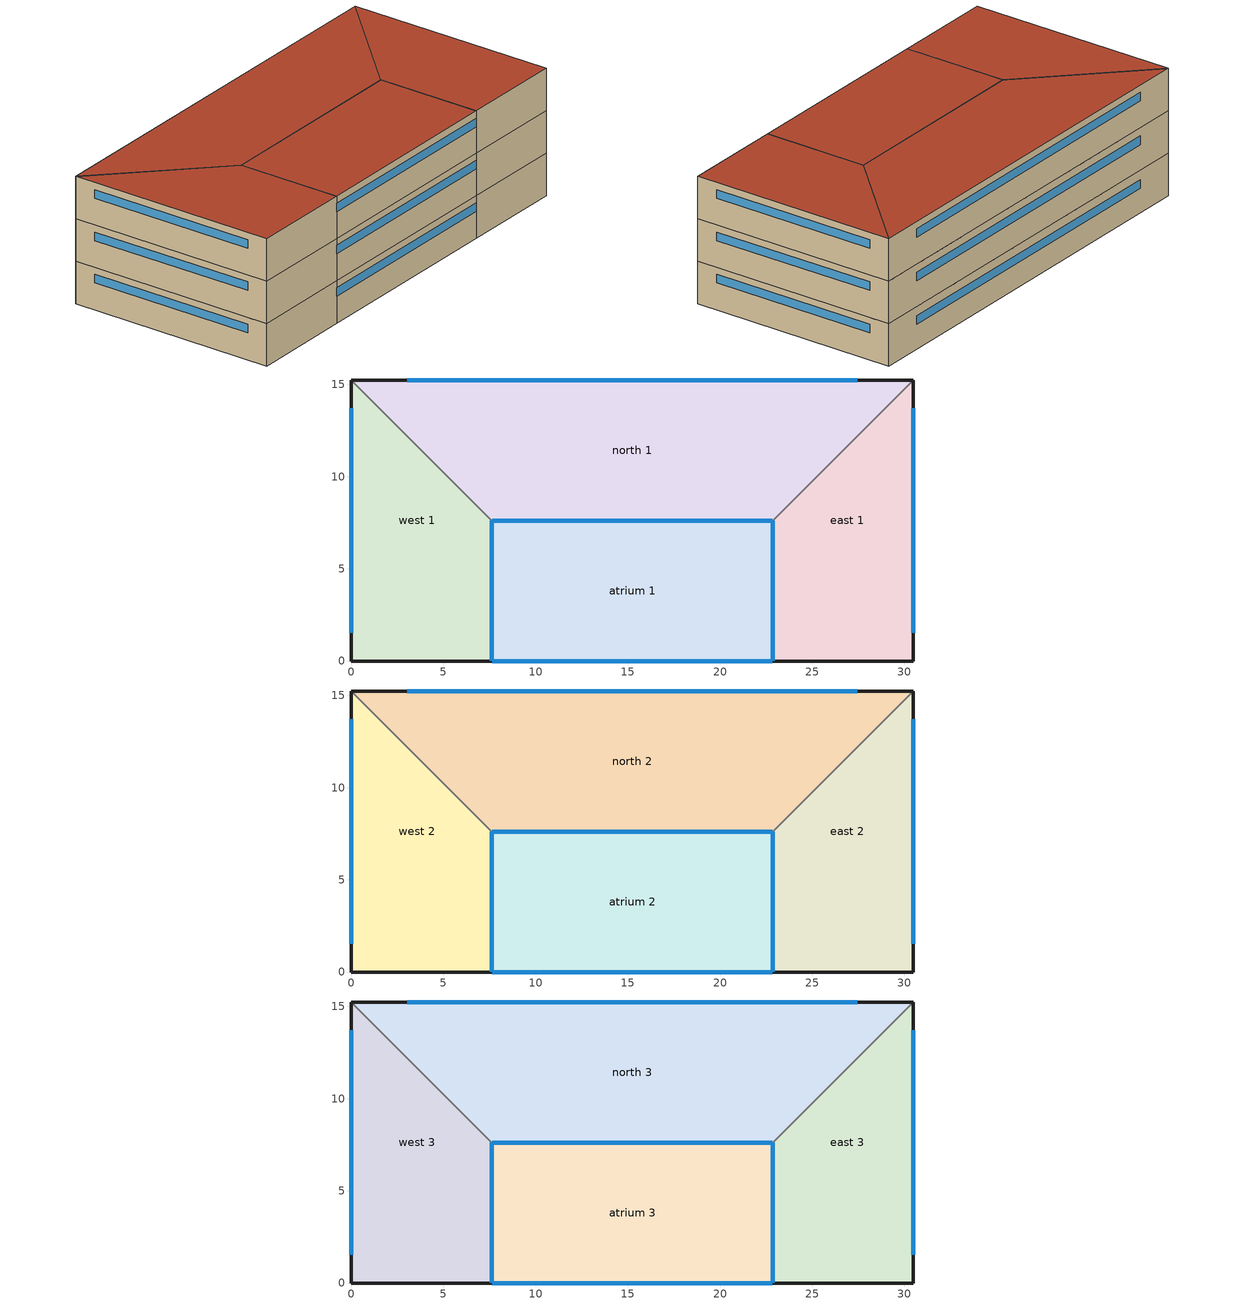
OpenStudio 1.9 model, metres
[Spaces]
west 1
 floor ground: 0,15.24 7.62,7.62 7.62,0 0,0 z0
 wall outside: 0,15.24 0,0 7.62,0 z0:3.05
 wall to north 1: 7.62,7.62 0,15.24 z0:3.05
 wall to atrium 1: 7.62,0 7.62,7.62 z0:3.05
 window inside: 7.62,0.03 7.62,7.59 z1.93:2.55
 window: 0,13.72 0,1.52 z1.94:2.55
atrium 1
 floor ground: 22.86,7.62 22.86,0 7.62,0 7.62,7.62 z0
 wall outside: 7.62,0 22.86,0 z0:3.05
 wall to north 1: 22.86,7.62 7.62,7.62 z0:3.05
 wall to east 1: 22.86,0 22.86,7.62 z0:3.05
 window: 7.65,0 22.83,0 z1.94:2.55
 window inside: 22.86,0.03 22.86,7.59 z1.93:2.55; 22.83,7.62 7.65,7.62 z1.94:2.55
east 1
 floor ground: 30.48,15.24 30.48,0 22.86,0 22.86,7.62 z0
 wall outside: 22.86,0 30.48,0 30.48,15.24 z0:3.05
 wall to north 1: 30.48,15.24 22.86,7.62 z0:3.05
 window: 30.48,1.52 30.48,13.72 z1.94:2.55
north 1
 floor ground: 30.48,15.24 22.86,7.62 7.62,7.62 0,15.24 z0
 wall outside: 30.48,15.24 0,15.24 z0:3.05
 window: 27.43,15.24 3.05,15.24 z1.76:2.37
west 2
 floor to west 1: 0,15.24 7.62,7.62 7.62,0 0,0 z3.05
 wall outside: 0,15.24 0,0 7.62,0 z3.05:6.1
 wall to north 2: 7.62,7.62 0,15.24 z3.05:6.1
 wall to atrium 2: 7.62,0 7.62,7.62 z3.05:6.1
 window inside: 7.62,0.03 7.62,7.59 z4.98:5.6
 window: 0,13.72 0,1.52 z4.98:5.6
atrium 2
 floor to atrium 1 (Air Wall): 22.86,7.62 22.86,0 7.62,0 7.62,7.62 z3.05
 wall outside: 7.62,0 22.86,0 z3.05:6.1
 wall to north 2: 22.86,7.62 7.62,7.62 z3.05:6.1
 wall to east 2: 22.86,0 22.86,7.62 z3.05:6.1
 window inside: 22.86,0.03 22.86,7.59 / 22.83,7.62 7.65,7.62 z4.98:5.6
 window: 7.65,0 22.83,0 z4.98:5.6
east 2
 floor to east 1: 30.48,15.24 30.48,0 22.86,0 22.86,7.62 z3.05
 wall outside: 22.86,0 30.48,0 30.48,15.24 z3.05:6.1
 wall to north 2: 30.48,15.24 22.86,7.62 z3.05:6.1
 window: 30.48,1.52 30.48,13.72 z4.98:5.6
north 2
 floor to north 1: 0,15.24 30.48,15.24 22.86,7.62 7.62,7.62 z3.05
 wall outside: 30.48,15.24 0,15.24 z3.05:6.1
 window: 27.43,15.24 3.05,15.24 z4.9:5.51
west 3
 floor to west 2: 0,15.24 7.62,7.62 7.62,0 0,0 z6.1
 wall outside: 0,15.24 0,0 7.62,0 z6.1:9.14
 wall to north 3: 7.62,7.62 0,15.24 z6.1:9.14
 wall to atrium 3: 7.62,0 7.62,7.62 z6.1:9.14
 window inside: 7.62,0.03 7.62,7.59 z8.03:8.64
 window: 0,13.72 0,1.52 z8.03:8.64
 roof outside: 7.62,0 7.62,7.62 0,15.24 0,0 z9.14
atrium 3
 floor to atrium 2 (Air Wall): 22.86,7.62 22.86,0 7.62,0 7.62,7.62 z6.1
 wall outside: 7.62,0 22.86,0 z6.1:9.14
 wall to north 3: 22.86,7.62 7.62,7.62 z6.1:9.14
 wall to east 3: 22.86,0 22.86,7.62 z6.1:9.14
 window inside: 22.83,7.62 7.65,7.62 / 22.86,0.03 22.86,7.59 z8.03:8.64
 window: 7.65,0 22.83,0 z8.03:8.64
 roof outside: 22.86,0 22.86,7.62 7.62,7.62 7.62,0 z9.14
east 3
 floor to east 2: 30.48,15.24 30.48,0 22.86,0 22.86,7.62 z6.1
 wall outside: 22.86,0 30.48,0 30.48,15.24 z6.1:9.14
 wall to north 3: 30.48,15.24 22.86,7.62 z6.1:9.14
 window: 30.48,1.52 30.48,13.72 z8.03:8.64
 roof outside: 30.48,0 30.48,15.24 22.86,7.62 22.86,0 z9.14
north 3
 floor to north 2: 30.48,15.24 22.86,7.62 7.62,7.62 0,15.24 z6.1
 wall outside: 30.48,15.24 0,15.24 z6.1:9.14
 window: 27.43,15.24 3.05,15.24 z8.03:8.64
 roof outside: 22.86,7.62 30.48,15.24 0,15.24 7.62,7.62 z9.14
[Building]
Building 1: Space Type=189.1-2009 - Office - OpenOffice - CZ4-8; Default Construction Set=189.1-2009 - CZ5 - Office
[Site]
Denver Centennial  Golden   Nr: Latitude {deg}=39.74; Longitude {deg}=-105.18; Time Zone {hr}=-7; Elevation {m}=1829
[ClimateZones]
Climate Zone Institution Name 1=ASHRAE; Climate Zone Document Name 1=ANSI/ASHRAE Standard 169; Climate Zone Document Year 1=2006; Climate Zone Institution Name 2=CEC; Climate Zone Document Name 2=California Climate Zone Descriptions; Climate Zone Document Year 2=1995
[SizingPeriod:DesignDay] Barometric Pressure {Pa}=81198; Sky Clearness=0; Rain Indicator=0; Snow Indicator=0; Day of Month=21; Daylight Saving Time Indicator=0; Dry-Bulb Temperature Range Modifier Type=DefaultMultipliers
Name | Maximum Dry-Bulb Temperature {C} | Daily Dry-Bulb Temperature Range {deltaC} | Humidity Indicating Conditions at Maximum Dry-Bulb {BasedOnField A3} | Wind Speed {m/s} | Wind Direction {deg} | Month | Day Type | Humidity Indicating Type | Solar Model Indicator | ASHRAE Taub | ASHRAE Taud
Denver Centennial  Golden   N Ann Htg 99.6% Condns DB | -18.8 | 0 | -18.8 | 3 | 340 | 12 | WinterDesignDay | Wetbulb | ASHRAEClearSky
Denver Centennial  Golden   N Ann Clg .4% Condns DP=>MDB | 20.2 | 15.2 | 16.1 | 4.9 | 0 | 7 | SummerDesignDay | Dewpoint | ASHRAETau | 0.424 | 2.025
Denver Centennial  Golden   N Ann Clg .4% Condns Enth=>MDB | 27.3 | 15.2 | 59700 | 4.9 | 0 | 7 | SummerDesignDay | Enthalpy | ASHRAETau | 0.424 | 2.025
Denver Centennial  Golden   N Ann Htg Wind 99.6% Condns WS=>MCDB | 3.9 | 0 | 3.9 | 12.2 | 340 | 12 | WinterDesignDay | Wetbulb | ASHRAEClearSky
Denver Centennial  Golden   N Ann Clg .4% Condns DB=>MWB | 33 | 15.2 | 15.7 | 4.9 | 0 | 7 | SummerDesignDay | Wetbulb | ASHRAETau | 0.424 | 2.025
Denver Centennial  Golden   N Ann Hum_n 99.6% Condns DP=>MCDB | -10.9 | 0 | -21.6 | 3 | 340 | 12 | WinterDesignDay | Dewpoint | ASHRAEClearSky
Denver Centennial  Golden   N Ann Clg .4% Condns WB=>MDB | 27.3 | 15.2 | 18.4 | 4.9 | 0 | 7 | SummerDesignDay | Wetbulb | ASHRAETau | 0.424 | 2.025
[DefaultConstructionSet]
189.1-2009 - CZ5 - Office: Default Exterior Surface Constructions=Default Surface Constructions 13; Default Interior Surface Constructions=Default Surface Constructions 14; Default Ground Contact Surface Constructions=Default Surface Constructions 15; Default Exterior SubSurface Constructions=Default Sub Surface Constructions 9; Default Interior SubSurface Constructions=Default Sub Surface Constructions 10; Interior Partition Construction=Interior Partition
[DefaultSurfaceConstructions]
Name | Floor Construction | Wall Construction | Roof Ceiling Construction
Default Surface Constructions 13 | ExtSlabCarpet 4in ClimateZone 1-8 | ASHRAE 189.1-2009 ExtWall Mass ClimateZone 5 | ASHRAE 189.1-2009 ExtRoof IEAD ClimateZone 2-5
Default Surface Constructions 14 | Interior Floor | Interior Wall | Interior Ceiling
Default Surface Constructions 15 | ExtSlabCarpet 4in ClimateZone 1-8 | ExtSlabCarpet 4in ClimateZone 1-8 | ExtSlabCarpet 4in ClimateZone 1-8
[Construction]
ExtSlabCarpet 4in ClimateZone 1-8: MAT-CC05 4 HW CONCRETE, CP02 CARPET PAD
Interior Floor: F16 Acoustic tile, F05 Ceiling air space resistance, M11 100mm lightweight concrete
Interior Wall: G01a 19mm gypsum board, F04 Wall air space resistance, G01a 19mm gypsum board
Interior Ceiling: M11 100mm lightweight concrete, F05 Ceiling air space resistance, F16 Acoustic tile
Exterior Door: F08 Metal surface, I01 25mm insulation board
Interior Window: Clear 3mm
Interior Door; Interior Partition: G05 25mm wood
ASHRAE 189.1-2009 ExtRoof IEAD ClimateZone 2-5: Roof Membrane, Roof Insulation [21], Metal Decking
ASHRAE 189.1-2009 ExtWindow ClimateZone 4-5: Theoretical Glass [207]
ASHRAE 189.1-2009 ExtWall Mass ClimateZone 5: 1IN Stucco, 8IN Concrete HW, Wall Insulation [40], 1/2IN Gypsum
Air Wall: Air Wall Material
[Material] Thermal Absorptance=0.9
Name | Roughness | Thickness {m} | Conductivity {W/m-K} | Density {kg/m3} | Specific Heat {J/kg-K} | Solar Absorptance | Visible Absorptance
MAT-CC05 4 HW CONCRETE | Rough | 0.1016 | 1.311 | 2240 | 836.8 | 0.85 | 0.85
1IN Stucco | Smooth | 0.0253 | 0.6918 | 1858 | 837 | 0.92 | 0.92
8IN Concrete HW | MediumRough | 0.2033 | 1.7296 | 2243 | 837 | 0.65 | 0.65
1/2IN Gypsum | Smooth | 0.0127 | 0.16 | 784.9 | 830 | 0.4 | 0.4
Roof Membrane | VeryRough | 0.0095 | 0.16 | 1121.29 | 1460 | 0.7 | 0.7
Metal Decking | MediumSmooth | 0.0015 | 45.006 | 7680 | 418.4 | 0.6 | 0.6
F16 Acoustic tile | MediumSmooth | 0.0191 | 0.06 | 368 | 590 | 0.3 | 0.3
M11 100mm lightweight concrete | MediumRough | 0.1016 | 0.53 | 1280 | 840 | 0.5 | 0.5
G01a 19mm gypsum board | MediumSmooth | 0.019 | 0.16 | 800 | 1090 | 0.4 | 0.4
F08 Metal surface | Smooth | 0.0008 | 45.28 | 7824 | 500 | 0.7 | 0.7
I01 25mm insulation board | MediumRough | 0.0254 | 0.03 | 43 | 1210 | 0.6 | 0.6
G05 25mm wood | MediumSmooth | 0.0254 | 0.15 | 608 | 1630 | 0.5 | 0.5
Roof Insulation [21] | MediumRough | 0.2105 | 0.049 | 265 | 836.8 | 0.7 | 0.7
Wall Insulation [40] | MediumRough | 0.0794 | 0.0432 | 91 | 837 | 0.5 | 0.5
[Material:NoMass]
CP02 CARPET PAD: Roughness=Smooth; Thermal Resistance {m2-K/W}=0.1; Thermal Absorptance=0.9; Solar Absorptance=0.8; Visible Absorptance=0.8
[Material:AirGap]
Name | Thermal Resistance {m2-K/W}
F05 Ceiling air space resistance | 0.18
F04 Wall air space resistance | 0.15
[DefaultSubSurfaceConstructions]
Name | Fixed Window Construction | Operable Window Construction | Door Construction | Tubular Daylight Dome Construction | Tubular Daylight Diffuser Construction
Default Sub Surface Constructions 9 | ASHRAE 189.1-2009 ExtWindow ClimateZone 4-5 | ASHRAE 189.1-2009 ExtWindow ClimateZone 4-5 | Exterior Door | Interior Window | Interior Window
Default Sub Surface Constructions 10 | Interior Window | Interior Window | Interior Door
[WindowMaterial:Glazing] Optical Data Type=SpectralAverage; Thickness {m}=0.003; Back Side Solar Reflectance at Normal Incidence=0; Back Side Visible Reflectance at Normal Incidence=0; Infrared Transmittance at Normal Incidence=0; Dirt Correction Factor for Solar and Visible Transmittance=1; Solar Diffusing=No
Name | Solar Transmittance at Normal Incidence | Front Side Solar Reflectance at Normal Incidence | Visible Transmittance at Normal Incidence | Front Side Visible Reflectance at Normal Incidence | Front Side Infrared Hemispherical Emissivity | Back Side Infrared Hemispherical Emissivity | Conductivity {W/m-K}
Clear 3mm | 0.837 | 0.075 | 0.898 | 0.081 | 0.84 | 0.84 | 0.9
Theoretical Glass [207] | 0.3311 | 0.6189 | 0.44 | 0.51 | 0.9 | 0.9 | 0.0133
[Material:AirWall]
Air Wall Material
[SpaceType]
189.1-2009 - Office - OpenOffice - CZ4-8: Default Schedule Set=189.1-2009 - Office - OpenOffice - CZ4-8 Schedule Set; Design Specification Outdoor Air Object=189.1-2009 - Office - OpenOffice - CZ4-8 Ventilation; Standards Building Type=Office; Standards Space Type=OpenOffice
[DefaultScheduleSet]
189.1-2009 - Office - OpenOffice - CZ4-8 Schedule Set: Number of People Schedule=Office Work Occ; People Activity Level Schedule=Office Activity; Lighting Schedule=Office Bldg Light; Electric Equipment Schedule=Office Bldg Equip; Infiltration Schedule=Office Infil Quarter On
[Lights:Definition]
189.1-2009 - Office - OpenOffice - CZ4-8 Lights Definition: Design Level Calculation Method=Watts/Area; Watts per Space Floor Area {W/m2}=10.6563
[Lights]
189.1-2009 - Office - OpenOffice - CZ4-8 Lights: Lights Definition=189.1-2009 - Office - OpenOffice - CZ4-8 Lights Definition; Space or SpaceType=189.1-2009 - Office - OpenOffice - CZ4-8
[DesignSpecification:OutdoorAir]
189.1-2009 - Office - OpenOffice - CZ4-8 Ventilation: Outdoor Air Method=Sum; Outdoor Air Flow per Person {m3/s-person}=0.00943895
[People:Definition]
189.1-2009 - Office - OpenOffice - CZ4-8 People Definition: Number of People Calculation Method=People/Area; People per Space Floor Area {person/m2}=0.0565105; Fraction Radiant=0.3
[People]
189.1-2009 - Office - OpenOffice - CZ4-8 People: People Definition=189.1-2009 - Office - OpenOffice - CZ4-8 People Definition; Space or SpaceType=189.1-2009 - Office - OpenOffice - CZ4-8
[SpaceInfiltration:DesignFlowRate]
189.1-2009 - Office - OpenOffice - CZ4-8 Infiltration: Space or SpaceType=189.1-2009 - Office - OpenOffice - CZ4-8; Design Flow Rate Calculation Method=Flow/ExteriorArea; Flow per Exterior Surface Area {m3/s-m2}=0.000226568
[ElectricEquipment:Definition]
189.1-2009 - Office - OpenOffice - CZ4-8 Electric Equipment Definition: Design Level Calculation Method=Watts/Area; Watts per Space Floor Area {W/m2}=7.64238
[ElectricEquipment]
189.1-2009 - Office - OpenOffice - CZ4-8 Electric Equipment: Electric Equipment Definition=189.1-2009 - Office - OpenOffice - CZ4-8 Electric Equipment Definition; Space or SpaceType=189.1-2009 - Office - OpenOffice - CZ4-8
[BuildingStory] Nominal Floor to Floor Height {m}=3.048
Name | Nominal Z Coordinate {m}
Building Story 1 | 0
Building Story 2 | 3.048
Building Story 3 | 6.096
[Space]
Name | Building Story | Thermal Zone
west 1 | Building Story 1 | Thermal Zone: west 1
atrium 1 | Building Story 1 | Thermal Zone: atrium 1
east 1 | Building Story 1 | Thermal Zone: east 1
north 1 | Building Story 1 | Thermal Zone: north 1
west 2 | Building Story 2 | Thermal Zone: west 2
atrium 2 | Building Story 2 | Thermal Zone: atrium 2
east 2 | Building Story 2 | Thermal Zone: east 2
north 2 | Building Story 2 | Thermal Zone: north 2
west 3 | Building Story 3 | Thermal Zone: west 3
atrium 3 | Building Story 3 | Thermal Zone: atrium 3
east 3 | Building Story 3 | Thermal Zone: east 3
north 3 | Building Story 3 | Thermal Zone: north 3
[ThermalZone] Use Ideal Air Loads=No
Thermal Zone: atrium 2; Thermal Zone: north 2; Thermal Zone: east 3; Thermal Zone: atrium 3; Thermal Zone: west 1; Thermal Zone: north 3; Thermal Zone: west 2; Thermal Zone: east 1; Thermal Zone: west 3; Thermal Zone: east 2; Thermal Zone: atrium 1; Thermal Zone: north 1
[Sizing:Zone] Zone Cooling Design Supply Air Temperature {C}=14; Zone Heating Design Supply Air Temperature {C}=40; Zone Cooling Design Supply Air Humidity Ratio {kg-H2O/kg-air}=0.0085; Zone Heating Design Supply Air Humidity Ratio {kg-H2O/kg-air}=0.008; Cooling Design Air Flow Method=DesignDay; Heating Design Air Flow Method=DesignDay
Thermal Zone: atrium 2; Thermal Zone: north 2; Thermal Zone: east 3; Thermal Zone: atrium 3; Thermal Zone: west 1; Thermal Zone: north 3; Thermal Zone: west 2; Thermal Zone: east 1; Thermal Zone: west 3; Thermal Zone: east 2; Thermal Zone: atrium 1; Thermal Zone: north 1
[Schedule:Ruleset]
Name | Default Day Schedule | Summer Design Day Schedule | Winter Design Day Schedule
Office Bldg Light | Office Bldg Light Default Schedule | Office Bldg Light Summer Design Day | Office Bldg Light Winter Design Day
Office Activity | Office Activity Default Schedule | Office Activity Summer Design Day | Office Activity Winter Design Day
Office Infil Quarter On | Office Infil Quarter On Default Schedule | Office Infil Quarter On Summer Design Day | Office Infil Quarter On Winter Design Day
Office Bldg Equip | Office Bldg Equip Default Schedule | Office Bldg Equip Summer Design Day | Office Bldg Equip Winter Design Day
Office Work Occ | Office Bldg Occ Default Schedule | Office Bldg Occ Summer Design Day | Office Bldg Occ Winter Design Day
[Schedule:Day]
Office Bldg Light Default Schedule: 5, 0, 0.05, 7, 0, 0.1, 8, 0, 0.3, 17, 0, 0.9, 18, 0, 0.7, 20, 0, 0.5, 22, 0, 0.3, 23, 0, 0.1, 24, 0, 0.05
Office Bldg Light Summer Design Day; Office Infil Quarter On Rule 1 Day Schedule; Office Bldg Equip Summer Design Day: 24, 0, 1
Office Bldg Light Winter Design Day; Office Bldg Equip Winter Design Day; Office Bldg Occ Winter Design Day; Office Bldg Occ Rule 1 Day Schedule: 24, 0, 0
Office Bldg Light Rule 1 Day Schedule: 24, 0, 0.05
Office Bldg Light Rule 2 Day Schedule: 6, 0, 0.05, 8, 0, 0.1, 14, 0, 0.5, 17, 0, 0.15, 24, 0, 0.05
Office Activity Default Schedule; Office Activity Summer Design Day; Office Activity Winter Design Day: 24, 0, 132
Office Infil Quarter On Default Schedule; Office Infil Quarter On Summer Design Day: 6, 0, 1, 22, 0, 0.25, 24, 0, 1
Office Infil Quarter On Winter Design Day; Office Infil Quarter On Rule 2 Day Schedule: 6, 0, 1, 18, 0, 0.25, 24, 0, 1
Office Bldg Equip Default Schedule: 8, 0, 0.4, 12, 0, 0.9, 13, 0, 0.8, 17, 0, 0.9, 18, 0, 0.8, 20, 0, 0.6, 22, 0, 0.5, 24, 0, 0.4
Office Bldg Equip Rule 1 Day Schedule: 24, 0, 0.3
Office Bldg Equip Rule 2 Day Schedule: 6, 0, 0.3, 8, 0, 0.4, 14, 0, 0.5, 17, 0, 0.35, 24, 0, 0.3
Office Bldg Occ Default Schedule: 6, 0, 0, 7, 0, 0.1, 8, 0, 0.2, 12, 0, 0.85, 13, 0, 0.5, 17, 0, 0.85, 18, 0, 0.7, 20, 0, 0.4, 22, 0, 0.1, 24, 0, 0.05
Office Bldg Occ Summer Design Day: 6, 0, 0, 22, 0, 1, 24, 0, 0.05
Office Bldg Occ Rule 2 Day Schedule: 6, 0, 0, 8, 0, 0.1, 14, 0, 0.4, 17, 0, 0.1, 24, 0, 0
[Schedule:Rule] Apply Monday=No; Apply Tuesday=No; Apply Wednesday=No; Apply Thursday=No; Apply Friday=No; Date Specification Type=DateRange; Start Month=1; Start Day=1; End Month=12; End Day=31
Name | Schedule Ruleset | Rule Order | Day Schedule | Apply Sunday | Apply Saturday
Office Bldg Light Rule 1 | Office Bldg Light | 0 | Office Bldg Light Rule 1 Day Schedule | Yes | No
Office Bldg Light Rule 2 | Office Bldg Light | 1 | Office Bldg Light Rule 2 Day Schedule | No | Yes
Office Infil Quarter On Rule 1 | Office Infil Quarter On | 0 | Office Infil Quarter On Rule 1 Day Schedule | Yes | No
Office Infil Quarter On Rule 2 | Office Infil Quarter On | 1 | Office Infil Quarter On Rule 2 Day Schedule | No | Yes
Office Bldg Equip Rule 1 | Office Bldg Equip | 0 | Office Bldg Equip Rule 1 Day Schedule | Yes | No
Office Bldg Equip Rule 2 | Office Bldg Equip | 1 | Office Bldg Equip Rule 2 Day Schedule | No | Yes
Office Work Occ Rule 1 | Office Work Occ | 0 | Office Bldg Occ Rule 1 Day Schedule | Yes | No
Office Work Occ Rule 2 | Office Work Occ | 1 | Office Bldg Occ Rule 2 Day Schedule | No | Yes
